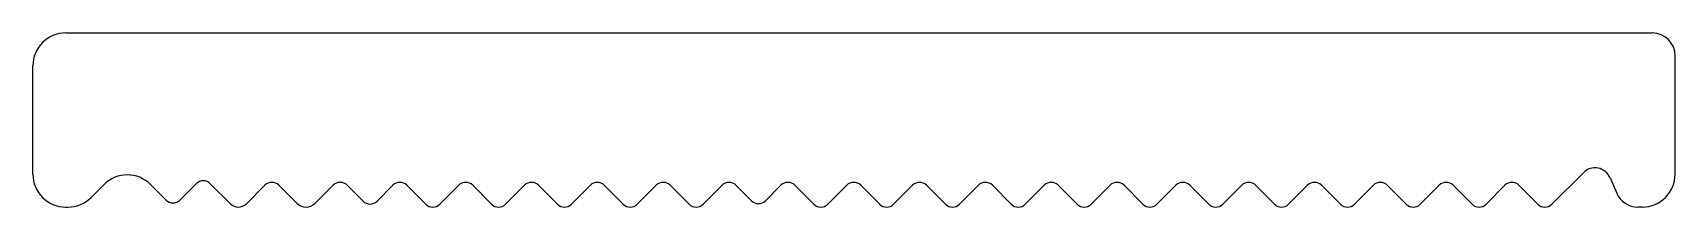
# Model space of a CAD drawing. Extents: x 2295 to 2344.9, y 1812.4 to 1817.7.
import ezdxf

# ---------------------------------------------------------------- set-up
doc = ezdxf.new("R2010")
doc.units = 0
doc.layers.get('0').update_dxf_attribs({"linetype": 'CONTINUOUS'})

msp = doc.modelspace()

# ---------------------------------------------------------------- linework, layer by layer
for p, q in [((2295.973, 1817.713), (2344.173, 1817.713)), ((2344.873, 1813.426), (2344.873, 1817.013)), ((2294.973, 1813.426), (2294.973, 1816.713)), ((2342.085, 1813.471), (2341.127, 1812.513)), ((2297.136, 1813.11), (2296.744, 1812.718)), ((2298.55, 1813.11), (2299.019, 1812.641)), ((2299.94, 1813.137), (2299.444, 1812.641)), ((2300.364, 1813.137), (2300.976, 1812.526)), ((2302.023, 1813.089), (2301.46, 1812.526)), ((2302.447, 1813.089), (2302.995, 1812.541)), ((2304.101, 1813.089), (2303.553, 1812.541)), ((2304.526, 1813.089), (2305.007, 1812.608)), ((2305.913, 1813.089), (2305.431, 1812.608)), ((2306.337, 1813.089), (2306.913, 1812.513)), ((2307.913, 1813.089), (2307.337, 1812.513)), ((2308.337, 1813.089), (2308.913, 1812.513)), ((2309.913, 1813.089), (2309.337, 1812.513)), ((2310.337, 1813.089), (2310.913, 1812.513)), ((2311.913, 1813.089), (2311.337, 1812.513)), ((2312.337, 1813.089), (2312.913, 1812.513)), ((2313.913, 1813.089), (2313.337, 1812.513)), ((2314.337, 1813.089), (2314.913, 1812.513)), ((2315.913, 1813.089), (2315.337, 1812.513)), ((2316.337, 1813.089), (2316.808, 1812.619)), ((2317.703, 1813.089), (2317.232, 1812.619)), ((2318.127, 1813.089), (2318.703, 1812.513)), ((2319.703, 1813.089), (2319.127, 1812.513)), ((2320.127, 1813.089), (2320.703, 1812.513)), ((2321.703, 1813.089), (2321.127, 1812.513)), ((2322.127, 1813.089), (2322.703, 1812.513)), ((2323.703, 1813.089), (2323.127, 1812.513)), ((2324.127, 1813.089), (2324.703, 1812.513)), ((2325.703, 1813.089), (2325.127, 1812.513)), ((2326.127, 1813.089), (2326.703, 1812.513)), ((2327.703, 1813.089), (2327.127, 1812.513)), ((2328.127, 1813.089), (2328.703, 1812.513)), ((2329.703, 1813.089), (2329.127, 1812.513)), ((2330.127, 1813.089), (2330.703, 1812.513)), ((2331.703, 1813.089), (2331.127, 1812.513)), ((2332.127, 1813.089), (2332.703, 1812.513)), ((2333.703, 1813.089), (2333.127, 1812.513)), ((2334.127, 1813.089), (2334.703, 1812.513)), ((2335.703, 1813.089), (2335.127, 1812.513)), ((2336.127, 1813.089), (2336.703, 1812.513)), ((2337.703, 1813.089), (2337.127, 1812.513)), ((2338.127, 1813.089), (2338.703, 1812.513)), ((2339.703, 1813.089), (2339.127, 1812.513)), ((2340.127, 1813.089), (2340.703, 1812.513)), ((2342.898, 1813.314), (2343.097, 1812.85)), ((2295.973, 1812.426), (2296.037, 1812.426)), ((2343.873, 1812.426), (2343.74, 1812.426))]:
    msp.add_line(p, q)
for centre, radius, start, end in [((2295.973, 1816.713), 1, 90, 180), ((2344.173, 1817.013), 0.7, 0, 90), ((2295.973, 1813.426), 1, 180, 270), ((2297.843, 1812.403), 1, 45, 135), ((2342.438, 1813.117), 0.5, 23.2216, 135), ((2343.873, 1813.426), 1, 270, 0), ((2300.152, 1812.925), 0.3, 45, 135), ((2302.235, 1812.877), 0.3, 45, 135), ((2304.314, 1812.877), 0.3, 45, 135), ((2306.125, 1812.877), 0.3, 45, 135), ((2308.125, 1812.877), 0.3, 45, 135), ((2310.125, 1812.877), 0.3, 45, 135), ((2312.125, 1812.877), 0.3, 45, 135), ((2314.125, 1812.877), 0.3, 45, 135), ((2316.125, 1812.877), 0.3, 45, 135), ((2317.915, 1812.877), 0.3, 45, 135), ((2319.915, 1812.877), 0.3, 45, 135), ((2321.915, 1812.877), 0.3, 45, 135), ((2323.915, 1812.877), 0.3, 45, 135), ((2325.915, 1812.877), 0.3, 45, 135), ((2327.915, 1812.877), 0.3, 45, 135), ((2329.915, 1812.877), 0.3, 45, 135), ((2331.915, 1812.877), 0.3, 45, 135), ((2333.915, 1812.877), 0.3, 45, 135), ((2335.915, 1812.877), 0.3, 45, 135), ((2337.915, 1812.877), 0.3, 45, 135), ((2339.915, 1812.877), 0.3, 45, 135), ((2296.037, 1813.426), 1, 270, 315), ((2299.232, 1812.853), 0.3, 225, 315), ((2301.218, 1812.768), 0.342, 225, 315), ((2303.274, 1812.82), 0.395, 225, 315), ((2305.219, 1812.82), 0.3, 225, 315), ((2307.125, 1812.726), 0.3, 225, 315), ((2309.125, 1812.726), 0.3, 225, 315), ((2311.125, 1812.726), 0.3, 225, 315), ((2313.125, 1812.726), 0.3, 225, 315), ((2315.125, 1812.726), 0.3, 225, 315), ((2317.02, 1812.831), 0.3, 225, 315), ((2318.915, 1812.726), 0.3, 225, 315), ((2320.915, 1812.726), 0.3, 225, 315), ((2322.915, 1812.726), 0.3, 225, 315), ((2324.915, 1812.726), 0.3, 225, 315), ((2326.915, 1812.726), 0.3, 225, 315), ((2328.915, 1812.726), 0.3, 225, 315), ((2330.915, 1812.726), 0.3, 225, 315), ((2332.915, 1812.726), 0.3, 225, 315), ((2334.915, 1812.726), 0.3, 225, 315), ((2336.915, 1812.726), 0.3, 225, 315), ((2338.915, 1812.726), 0.3, 225, 315), ((2340.915, 1812.726), 0.3, 225, 315), ((2343.74, 1813.126), 0.7, 203.2216, 270)]:
    msp.add_arc(centre, radius, start, end)

doc.saveas('drawing.dxf')
